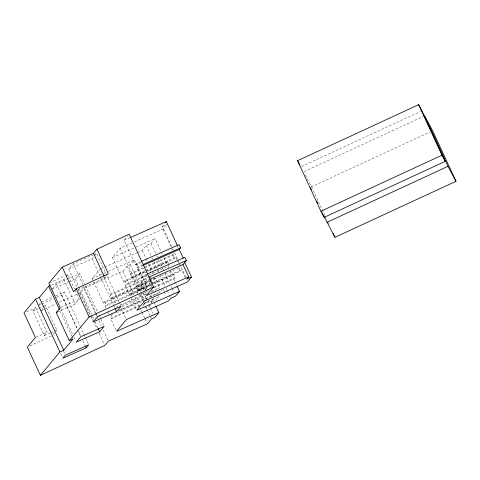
<?xml version="1.0" encoding="UTF-8"?>
<svg xmlns="http://www.w3.org/2000/svg" width="480" height="480" viewBox="0 0 480 480"><rect width="100%" height="100%" fill="white"/><g stroke="black" fill="none" stroke-linecap="round" stroke-linejoin="round"><path stroke-width="0.36" stroke-dasharray="2.4 1.8" d="M32.898 311.058L35.7 307.71L47.076 332.328L44.274 335.676L32.898 311.058L38.208 308.706M38.838 304.914L40.974 302.364L53.004 297.036M52.308 288.804L56.394 283.914L66.42 279.474M76.806 286.662L68.724 269.166L73.26 263.736L93.318 254.856M51.33 285.054L63.9 279.486L65.676 277.362M66.12 276.834L67.896 274.71L74.484 288.96M41.418 310.368L44.142 307.104M44.598 306.564L45.504 305.478L56.88 330.096L55.974 331.182M56.46 297.432L61.812 295.068L64.368 292.002L80.034 325.902M68.568 281.946L75.252 278.988L79.788 273.558L84.582 283.926M68.724 269.166L92.118 258.81L96.66 253.38L105.942 273.462M59.304 302.4L80.358 292.626L83.94 288.342L122.916 271.086L127.098 266.088L130.374 264.636L134.412 259.806L145.788 284.43L141.756 289.254L138.474 290.706L137.25 292.164L137.85 293.46M145.788 284.43L103.53 303.132L92.154 278.514L99.99 269.142L101.49 272.382M140.928 262.506L135.474 264.924L124.098 240.3L127.332 236.436M168.582 263.712L167.682 261.768L166.464 263.226L123.75 282.132L112.374 257.514L120.21 248.142L131.736 243.036M57.522 311.97L75.276 304.11L79.272 299.328L75.084 290.256M53.25 334.446L55.518 331.728M77.682 289.974L104.892 277.926L107.052 275.346M137.478 252.546L142.248 250.434L146.388 245.484L151.074 243.408L155.088 238.602L160.776 250.914M171.66 246.438L162.378 226.35L164.586 223.71M134.448 241.836L162.924 229.23L166.602 224.826M103.53 303.132L104.754 301.674L151.692 280.896L152.592 282.84M151.176 280.962L111.648 298.458L110.148 295.218L111.366 293.76L148.212 277.422M135.474 264.924L136.788 263.358L140.19 261.846M123.75 282.132L124.968 280.674L167.682 261.768M177.036 259.776L175.794 257.094L174.576 258.552L131.862 277.458L130.368 274.218L131.586 272.76L143.112 267.66M105.648 307.716L105.03 306.372L106.248 304.914L152.508 284.436M111.648 298.458L112.866 297L155.118 278.292L159.462 287.688L158.244 289.146M146.766 275.142L141.312 277.554L136.974 268.164L138.282 266.598L142.374 264.786M154.14 287.802L173.796 279.096L175.02 277.638L173.52 274.398L172.302 275.856L129.588 294.768L125.25 285.372L126.468 283.914L146.808 274.908M131.862 277.458L133.08 276L145.284 270.6M116.394 307.368L117.204 306.396L147.192 293.118M141.312 277.554L142.62 275.994L146.712 274.182M129.588 294.768L130.806 293.31L152.502 283.704M152.616 283.488L137.7 290.094L136.206 286.854L137.424 285.396L148.95 280.296M115.956 330.024L110.868 319.008L112.086 317.55L139.98 305.202M144.03 290.4L140.736 283.278L144.12 279.228L142.62 275.994M137.7 290.094L138.918 288.636L150.444 283.53M139.56 294.432L138.75 295.404L146.718 291.876L147.642 290.772M150.306 282.552L145.218 288.636L146.718 291.876M144.606 267.918L173.082 255.312L174.3 253.854L143.79 267.36M145.494 289.812L147.288 287.664L105.03 306.372M155.118 278.292L153.9 279.75L151.854 280.656M150.414 287.454L151.8 285.792M148.98 274.866L167.964 266.466L169.182 265.008M149.382 299.742L147.588 301.89L144.312 303.342L143.088 304.8L143.688 306.096M153.828 297.954L151.056 301.272L151.656 302.568M156.606 294.636L157.53 293.532L118.752 310.698M149.766 280.848L178.92 267.942L180.138 266.484M150.882 302.982L153.12 300.3L153.72 301.596M118.848 310.488L159.738 292.386L162.03 289.644M155.79 300.642L159.024 296.766L158.13 294.828M153.294 283.188L180.414 271.182L181.632 269.724L185.226 277.5M40.962 310.908L43.68 309.648M44.358 309.336L55.908 303.972M30.03 345.888L51.666 335.844M301.518 166.494L420.564 111.42M304.218 171.516L423.258 116.448M305.286 175.08L311.568 186.78L429.93 132.024M124.098 240.3L129.552 237.888M93.984 254.562L96.66 253.38M162.378 226.35L167.064 224.28M49.554 282.828L65.178 275.91M65.862 275.61L67.896 274.71M112.374 257.514L135.426 247.308M136.104 247.008L155.088 238.602M67.086 279.18L79.788 273.558M51.852 289.344L67.896 282.246M100.674 268.842L104.082 267.33M104.76 267.03L136.794 252.846M92.154 278.514L103.062 273.684M103.74 273.384L107.832 271.572M108.516 271.272L134.412 259.806M55.68 295.848L64.368 292.002M38.412 305.424L41.088 304.242M41.754 303.942L53.118 298.914M26.598 311.736L35.7 307.71M38.868 308.412L45.504 305.478M136.974 268.164L143.106 265.446M130.368 274.218L143.928 268.218M60.93 307.446L79.272 299.328M145.962 270.3L175.794 257.094M125.25 285.372L148.302 275.166M110.148 295.218L148.314 278.322M148.998 278.022L151.044 277.116M140.736 283.278L148.92 279.654M136.206 286.854L149.088 281.148M151.122 283.23L181.632 269.724M153.18 283.404L173.52 274.398M36.024 337.218L47.076 332.328M154.002 286.944L175.02 277.638M44.274 335.676L50.244 333.036M50.91 332.742L56.88 330.096M151.284 291.312L159.462 287.688M121.44 305.442L146.658 294.276M151.428 292.164L156.198 290.052M122.058 306.648L145.914 296.088M110.736 315.168L112.776 314.262M116.184 312.75L144.132 300.378M144.06 303.396L159.024 296.766M110.868 319.008L138.81 306.636M142.902 304.83L153.12 300.3M144.588 308.04L151.89 304.806M311.568 186.78L324.954 215.754M325.266 216.426L326.202 218.448M328.068 222.492L329.004 224.514M177.24 246.306L177.84 247.602M172.86 249.03L173.454 250.326M174.654 252.918L177.732 259.578M178.044 260.25L178.974 262.266M179.592 263.604L185.88 277.212M162.924 229.23L171.306 247.374M171.606 248.022L172.506 249.966M177.348 260.448L179.52 265.146M173.082 255.312L174.576 258.552M178.92 267.942L180.414 271.182M161.376 252.21L162.27 254.154M163.77 257.394L166.464 263.226M167.964 266.466L168.582 267.804M170.13 271.164L172.302 275.856M173.796 279.096L174.996 281.688M175.296 282.336L176.79 285.576M151.074 243.408L155.862 253.776M156.762 255.72L157.362 257.016M158.556 259.602L161.55 266.082M162.45 268.026L163.35 269.97M164.874 273.282L169.782 283.902M170.982 286.494L171.582 287.79M171.882 288.438L173.976 292.974M146.388 245.484L151.176 255.846M152.076 257.79L152.676 259.086M153.87 261.678L157.164 268.806M157.764 270.102L158.664 272.046M160.194 275.352L165.096 285.978M165.996 287.922L166.896 289.86M167.196 290.508L168.99 294.396M169.29 295.044L170.49 297.636M163.248 289.194L164.148 291.138M164.448 291.786L166.242 295.674M167.442 298.266L168.042 299.562M142.248 250.434L145.842 258.21M146.142 258.858L147.336 261.45M148.536 264.042L151.83 271.17M152.124 271.818L153.324 274.404M159.138 291.09L159.738 292.386M136.788 263.358L138.282 266.598M147.906 289.008L148.836 291.024M150.696 295.05L151.626 297.06M154.02 302.244L155.52 305.484M144.33 291.048L145.83 294.288M130.374 264.636L141.756 289.254M143.25 292.494L146.04 298.536M146.352 299.202L147.588 301.89M149.388 305.778L150.288 307.722M150.582 308.37L152.982 313.548M120.21 248.142L131.586 272.76M133.08 276L137.424 285.396M138.918 288.636L144.312 300.3M127.098 266.088L138.474 290.706M139.968 293.946L143.07 300.66M143.376 301.326L144.312 303.342M146.106 307.23L147.006 309.174M147.3 309.822L150 315.654M150.294 316.302L151.194 318.246M122.916 271.086L133.692 294.408M134.892 297L139.2 306.324M140.73 309.636L141.63 311.58M141.93 312.228L144.624 318.06M144.924 318.708L146.718 322.596M124.968 280.674L126.468 283.914M130.806 293.31L132.006 295.902M131.088 298.008L136.176 309.024M106.242 274.11L118.962 301.644M119.262 302.292L120.762 305.532M120.996 307.902L126.084 318.918M104.292 276.63L104.892 277.926M103.584 276.918L111.366 293.76M112.866 297L115.656 303.042M92.118 258.81L100.206 276.3M100.506 276.948L113.226 304.482M113.526 305.13L114.726 307.722M104.754 301.674L106.248 304.914M110.592 314.31L112.086 317.55M107.508 311.742L108.75 314.424M85.476 285.87L97.602 312.108M99.102 315.348L103.89 325.716M73.26 263.736L82.842 284.472M83.142 285.114L95.862 312.654M96.162 313.302L97.362 315.894M83.94 288.342L95.322 312.96M95.616 313.608L96.816 316.2M97.128 316.872L101.154 325.596M103.254 330.132L108.042 340.494M75.252 278.988L78.546 286.116M78.84 286.764L91.536 314.232M92.466 316.242L93.96 319.482M95.16 322.074L97.854 327.906M80.358 292.626L93.234 320.484M93.54 321.156L96.954 328.536M99.072 333.12L104.16 344.136M78 289.254L90.126 315.492M90.426 316.14L92.82 321.324M63.9 279.486L75.276 304.11M80.346 326.574L85.176 337.032M85.476 337.68L88.17 343.512M61.812 295.068L77.472 328.968M79.026 332.322L80.52 335.562M82.914 340.746L85.014 345.276M56.394 283.914L77.496 329.592M77.796 330.24L80.49 336.072M60.834 308.784L72.66 334.374M73.854 336.966L75.654 340.854M60.06 310.848L71.586 335.79M71.88 336.438L72.78 338.382M63.576 351.276L64.77 353.868M60.714 353.694L62.514 357.582"/><path stroke-width="0.72" d="M50.004 285.642L48.684 286.224L39.294 297.456L35.496 299.136L24 312.888L35.376 337.506L27.324 347.142L40.344 375.324L104.76 345.432L108.342 341.142L147.318 323.892L151.494 318.894L154.776 317.436L158.814 312.612L155.82 306.132M147.396 273.876L184.878 257.286L186.378 260.526L182.994 264.57L188.682 276.876L146.424 295.584L153.576 287.034L129.174 234.234L96.966 249.18L93.516 253.308L62.226 267.162L48.876 283.128L60.252 307.746L56.256 312.528L69.282 340.71L73.08 339.03L63.696 350.256L59.892 351.942L40.344 375.324M96.966 249.18L108.348 273.798L76.14 288.744L73.602 291.78L62.226 267.162M165.474 222.654L166.356 221.592L177.432 245.568M69.282 340.71L89.16 316.932L153.576 287.034M86.208 347.868L88.77 344.808L65.37 355.164L62.808 358.23L86.208 347.868L85.308 345.924M99.648 331.794L104.19 326.364L80.79 336.72L76.254 342.15L99.648 331.794L98.154 328.554M116.52 311.61L121.062 306.18L97.662 316.542L93.12 321.972L116.52 311.61L115.02 308.37M143.106 265.446L179.232 249.456L180.54 247.89L179.04 244.65L141.558 261.246M188.682 276.876L186.78 279.156L191.46 277.08L184.578 262.182M177.09 286.224L179.49 291.408L175.47 296.214L170.79 298.284L168.636 300.858L126.384 319.56L116.556 331.32L158.814 312.612M191.46 277.08L187.32 282.036L144.606 300.948L136.776 310.32L179.49 291.408M297.558 160.692L418.638 104.676L421.92 110.79L445.272 161.328L324.192 217.344L320.91 211.23L297.558 160.692L299.856 164.97M320.91 211.23L441.99 155.214L445.272 161.328M326.892 222.366L447.972 166.35L456 181.302L334.92 237.318L324.402 216.978M130.236 237.588L166.356 221.592M143.052 264.486L180.54 247.89M56.256 312.528L57.522 311.97M148.89 277.116L186.378 260.526M149.598 279.354L182.994 264.57M456 181.302L432.648 130.764L424.62 115.818L447.972 166.35M418.638 104.676L441.99 155.214M333.048 233.274L334.92 237.318M310.494 187.692L311.424 189.714M316.722 201.174L317.652 203.19M322.014 212.628L324.192 217.344M179.232 249.456L183.258 258.18M93.516 253.308L103.998 275.982M76.14 288.744L89.16 316.932M48.684 286.224L59.46 309.552M39.294 297.456L63.696 350.256M35.496 299.136L59.892 351.942"/></g></svg>
